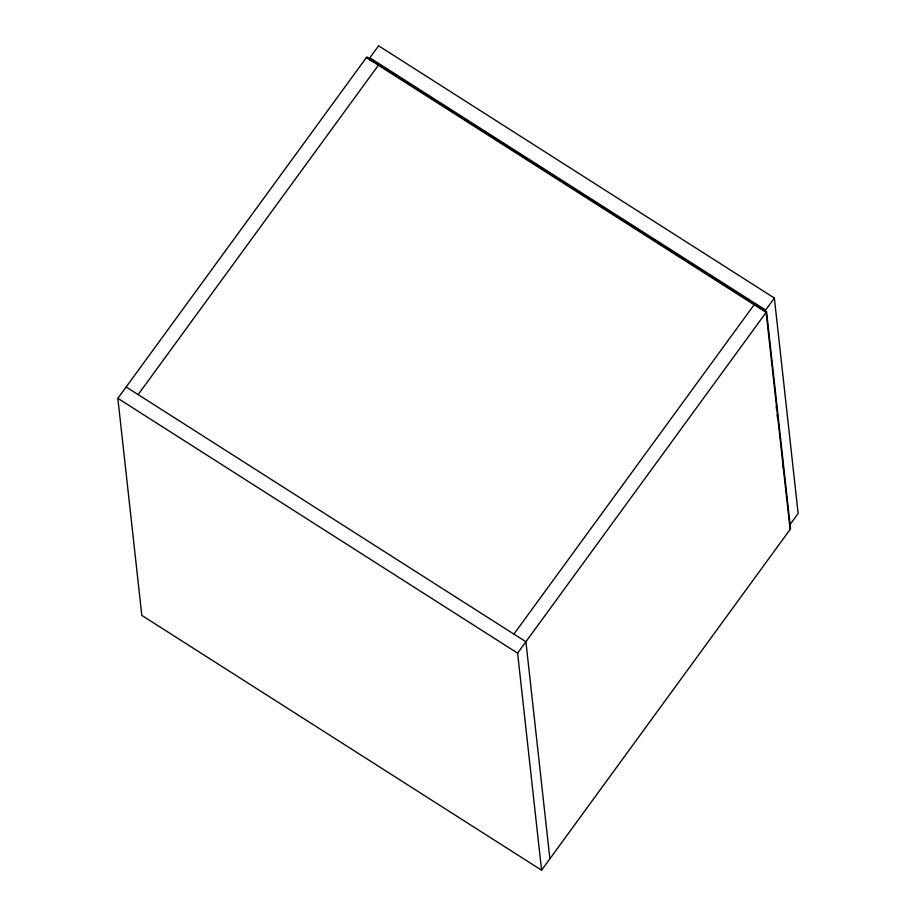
<?xml version="1.0" encoding="UTF-8"?>
<svg xmlns="http://www.w3.org/2000/svg" width="916" height="916" viewBox="0 0 916 916"><rect width="100%" height="100%" fill="white"/><g stroke="black" fill="none" stroke-linecap="round" stroke-linejoin="round"><path stroke-width="1.37" d="M117.855 398.345L366.835 56.964L766.589 311.761L790.554 528.818L541.574 870.2L141.82 615.403L117.855 398.345L517.609 653.142L541.574 870.2M370.167 60.651L369.846 57.811L378.606 45.8L774.363 298.043L798.145 513.441L790.176 524.353M138.144 394.613L378.823 64.612M513.91 634.112L754.601 304.123M774.363 298.043L765.604 310.055L369.846 57.811M517.609 653.142L766.589 311.761M366.377 57.593L766.131 312.39L790.096 529.459M126.156 386.964L525.91 641.761L549.875 858.819M776.241 406.418L776.55 409.257M777.18 414.925L777.489 417.753M782.653 464.515L782.974 467.355"/></g></svg>
